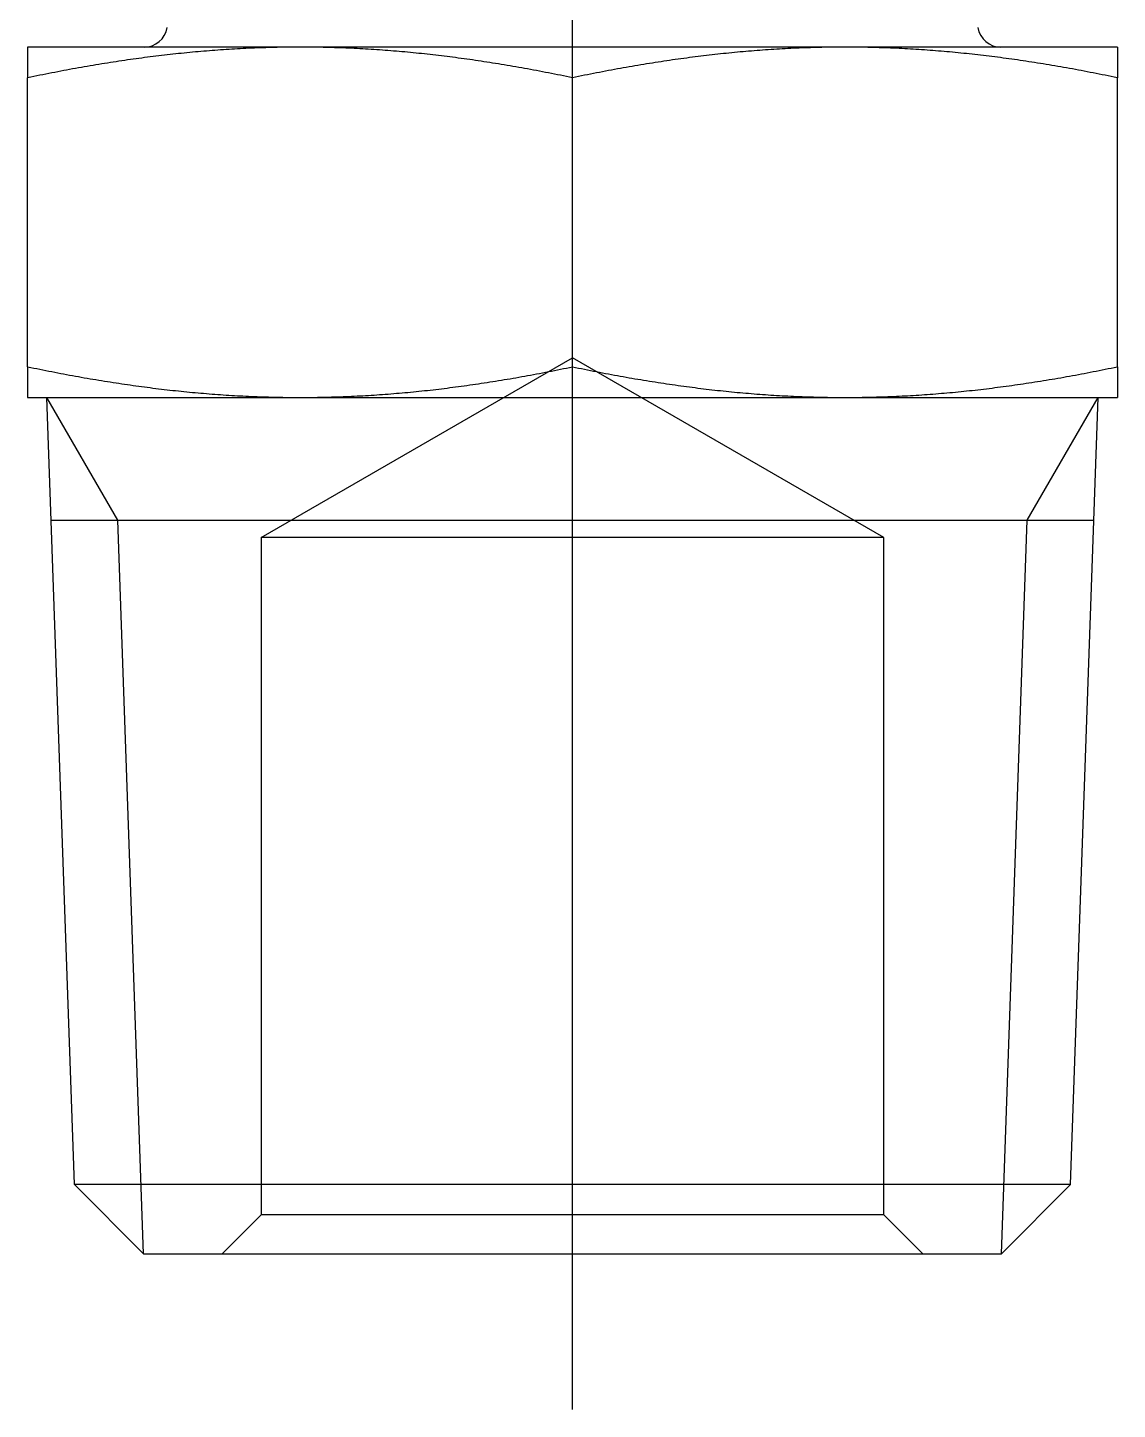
# Model space of a CAD drawing. Extents: x -8.1 to 52.5, y -19.1 to 43.1.
# Drawn here: x 36.03 to 50.03, y -2 to 15.75 of the extents above; entities that cross this region are included whole.
import ezdxf

# ---------------------------------------------------------------- set-up
doc = ezdxf.new("R2010")
doc.units = 0
doc.linetypes.add('CENTER', pattern=[50.8, 31.75, -6.35, 6.35, -6.35])
doc.linetypes.add('DASHED', pattern=[19.05, 12.7, -6.35])
doc.layers.get('0').update_dxf_attribs({"linetype": 'CONTINUOUS'})
doc.layers.add('CENTER', color=1, linetype='CENTER')

msp = doc.modelspace()

# ---------------------------------------------------------------- linework, layer by layer
at = {"color": 7, "linetype": 'CONTINUOUS'}
for p, q in [((39.533025, 15.5), (36.033025, 15.5)), ((36.033025, 15.5), (36.033025, 15.105855)), ((46.533025, 15.5), (39.533025, 15.5)), ((50.033025, 15.5), (46.533025, 15.5)), ((50.033025, 15.5), (50.033025, 15.105855)), ((36.033025, 11.394145), (36.033025, 15.105855)), ((43.033025, 11.394145), (43.033025, 15.105855)), ((50.033025, 11.394145), (50.033025, 15.105855)), ((36.033025, 11.394145), (36.033025, 11)), ((50.033025, 11.394145), (50.033025, 11)), ((36.033025, 11), (39.533025, 11)), ((36.633424, 0.886974), (36.28027, 11)), ((39.533025, 11), (46.533025, 11)), ((46.533025, 11), (50.033025, 11)), ((49.432624, 0.886974), (49.785779, 11)), ((36.335378, 9.421915), (49.730671, 9.421915)), ((49.432624, 0.886974), (36.633424, 0.886974)), ((37.520398, 0), (36.633424, 0.886974)), ((48.545651, 0), (49.432624, 0.886974)), ((37.520398, 0), (48.545651, 0))]:
    msp.add_line(p, q, dxfattribs=at)
at = {"color": 3, "linetype": 'DASHED'}
for p, q in [((39.033024, 9.2), (43.033024, 11.509401)), ((47.033024, 9.2), (43.033024, 11.509401)), ((47.033024, 9.2), (39.033024, 9.2)), ((39.033024, 9.2), (39.033024, 0.5)), ((47.033024, 0.5), (47.033024, 9.2)), ((39.033024, 0.5), (38.533024, 0)), ((47.033024, 0.5), (39.033024, 0.5)), ((47.533024, 0), (47.033024, 0.5))]:
    msp.add_line(p, q, dxfattribs=at)
at = {"color": 3, "linetype": 'CONTINUOUS'}
for p, q in [((37.191378, 9.421915), (36.28027, 11)), ((48.874671, 9.421915), (49.785779, 11)), ((37.520398, 0), (37.191378, 9.421915)), ((48.545651, 0), (48.874671, 9.421915))]:
    msp.add_line(p, q, dxfattribs=at)
at = {"color": 7}
for points in [[(39.533, 15.5, 0), (39.4959, 15.5, 0), (39.4589, 15.4998, 0), (39.422, 15.4996, 0), (39.3851, 15.4992, 0), (39.3482, 15.4988, 0), (39.3114, 15.4983, 0), (39.2747, 15.4977, 0), (39.238, 15.497, 0), (39.2014, 15.4962, 0), (39.1648, 15.4953, 0), (39.1283, 15.4943, 0), (39.0918, 15.4933, 0), (39.0553, 15.4921, 0), (39.0189, 15.4909, 0), (38.9825, 15.4895, 0), (38.9462, 15.4881, 0), (38.9098, 15.4866, 0), (38.8736, 15.485, 0), (38.8373, 15.4833, 0), (38.8011, 15.4815, 0), (38.7649, 15.4796, 0), (38.7287, 15.4777, 0), (38.6926, 15.4756, 0), (38.6564, 15.4735, 0), (38.6203, 15.4713, 0), (38.5842, 15.469, 0), (38.5481, 15.4666, 0), (38.5121, 15.4641, 0), (38.476, 15.4616, 0), (38.4399, 15.4589, 0), (38.4039, 15.4562, 0), (38.3679, 15.4534, 0), (38.3318, 15.4505, 0), (38.2958, 15.4475, 0), (38.2597, 15.4444, 0), (38.2237, 15.4413, 0), (38.1877, 15.438, 0), (38.1516, 15.4347, 0), (38.1156, 15.4313, 0), (38.0795, 15.4278, 0), (38.0434, 15.4242, 0), (38.0073, 15.4205, 0), (37.9712, 15.4168, 0), (37.9351, 15.413, 0), (37.899, 15.4091, 0), (37.8628, 15.4051, 0), (37.8266, 15.401, 0), (37.7904, 15.3968, 0), (37.7542, 15.3926, 0), (37.718, 15.3883, 0), (37.6817, 15.3838, 0), (37.6454, 15.3793, 0), (37.6091, 15.3748, 0), (37.5727, 15.3701, 0), (37.5363, 15.3654, 0), (37.4998, 15.3605, 0), (37.4634, 15.3556, 0), (37.4269, 15.3506, 0), (37.3903, 15.3455, 0), (37.3537, 15.3404, 0), (37.3171, 15.3351, 0), (37.2804, 15.3298, 0), (37.2436, 15.3244, 0), (37.2068, 15.3189, 0), (37.17, 15.3133, 0), (37.1331, 15.3076, 0), (37.0962, 15.3019, 0), (37.0592, 15.296, 0), (37.0221, 15.2901, 0), (36.985, 15.2841, 0), (36.9478, 15.278, 0), (36.9106, 15.2718, 0), (36.8733, 15.2656, 0), (36.8359, 15.2592, 0), (36.7985, 15.2528, 0), (36.761, 15.2463, 0), (36.7234, 15.2397, 0), (36.6858, 15.233, 0), (36.648, 15.2262, 0), (36.6102, 15.2193, 0), (36.5724, 15.2124, 0), (36.5344, 15.2054, 0), (36.4964, 15.1982, 0), (36.4583, 15.191, 0), (36.4201, 15.1837, 0), (36.3818, 15.1763, 0), (36.3434, 15.1689, 0), (36.3049, 15.1613, 0), (36.2664, 15.1536, 0), (36.2277, 15.1459, 0), (36.189, 15.1381, 0), (36.1501, 15.1302, 0), (36.1112, 15.1221, 0), (36.0722, 15.114, 0), (36.033, 15.1059, 0)], [(43.033, 15.1059, 0), (42.9939, 15.114, 0), (42.9548, 15.1221, 0), (42.9159, 15.1302, 0), (42.8771, 15.1381, 0), (42.8383, 15.1459, 0), (42.7997, 15.1536, 0), (42.7611, 15.1613, 0), (42.7227, 15.1689, 0), (42.6843, 15.1763, 0), (42.646, 15.1837, 0), (42.6078, 15.191, 0), (42.5697, 15.1982, 0), (42.5316, 15.2054, 0), (42.4937, 15.2124, 0), (42.4558, 15.2193, 0), (42.418, 15.2262, 0), (42.3803, 15.233, 0), (42.3426, 15.2397, 0), (42.3051, 15.2463, 0), (42.2676, 15.2528, 0), (42.2301, 15.2592, 0), (42.1928, 15.2656, 0), (42.1555, 15.2718, 0), (42.1182, 15.278, 0), (42.081, 15.2841, 0), (42.0439, 15.2901, 0), (42.0069, 15.296, 0), (41.9699, 15.3019, 0), (41.9329, 15.3076, 0), (41.896, 15.3133, 0), (41.8592, 15.3189, 0), (41.8224, 15.3244, 0), (41.7857, 15.3298, 0), (41.749, 15.3351, 0), (41.7124, 15.3404, 0), (41.6758, 15.3455, 0), (41.6392, 15.3506, 0), (41.6027, 15.3556, 0), (41.5662, 15.3605, 0), (41.5298, 15.3654, 0), (41.4934, 15.3701, 0), (41.457, 15.3748, 0), (41.4207, 15.3793, 0), (41.3844, 15.3838, 0), (41.3481, 15.3883, 0), (41.3118, 15.3926, 0), (41.2756, 15.3968, 0), (41.2394, 15.401, 0), (41.2032, 15.4051, 0), (41.1671, 15.4091, 0), (41.1309, 15.413, 0), (41.0948, 15.4168, 0), (41.0587, 15.4205, 0), (41.0226, 15.4242, 0), (40.9866, 15.4278, 0), (40.9505, 15.4313, 0), (40.9144, 15.4347, 0), (40.8784, 15.438, 0), (40.8423, 15.4413, 0), (40.8063, 15.4444, 0), (40.7703, 15.4475, 0), (40.7342, 15.4505, 0), (40.6982, 15.4534, 0), (40.6622, 15.4562, 0), (40.6261, 15.4589, 0), (40.5901, 15.4616, 0), (40.554, 15.4641, 0), (40.5179, 15.4666, 0), (40.4818, 15.469, 0), (40.4457, 15.4713, 0), (40.4096, 15.4735, 0), (40.3735, 15.4756, 0), (40.3373, 15.4777, 0), (40.3012, 15.4796, 0), (40.265, 15.4815, 0), (40.2287, 15.4833, 0), (40.1925, 15.485, 0), (40.1562, 15.4866, 0), (40.1199, 15.4881, 0), (40.0835, 15.4895, 0), (40.0472, 15.4909, 0), (40.0107, 15.4921, 0), (39.9743, 15.4933, 0), (39.9378, 15.4943, 0), (39.9013, 15.4953, 0), (39.8647, 15.4962, 0), (39.828, 15.497, 0), (39.7914, 15.4977, 0), (39.7546, 15.4983, 0), (39.7178, 15.4988, 0), (39.681, 15.4992, 0), (39.6441, 15.4996, 0), (39.6071, 15.4998, 0), (39.5701, 15.5, 0), (39.533, 15.5, 0)], [(46.533, 15.5, 0), (46.4959, 15.5, 0), (46.4589, 15.4998, 0), (46.422, 15.4996, 0), (46.3851, 15.4992, 0), (46.3482, 15.4988, 0), (46.3114, 15.4983, 0), (46.2747, 15.4977, 0), (46.238, 15.497, 0), (46.2014, 15.4962, 0), (46.1648, 15.4953, 0), (46.1283, 15.4943, 0), (46.0918, 15.4933, 0), (46.0553, 15.4921, 0), (46.0189, 15.4909, 0), (45.9825, 15.4895, 0), (45.9462, 15.4881, 0), (45.9098, 15.4866, 0), (45.8736, 15.485, 0), (45.8373, 15.4833, 0), (45.8011, 15.4815, 0), (45.7649, 15.4796, 0), (45.7287, 15.4777, 0), (45.6926, 15.4756, 0), (45.6564, 15.4735, 0), (45.6203, 15.4713, 0), (45.5842, 15.469, 0), (45.5481, 15.4666, 0), (45.5121, 15.4641, 0), (45.476, 15.4616, 0), (45.4399, 15.4589, 0), (45.4039, 15.4562, 0), (45.3679, 15.4534, 0), (45.3318, 15.4505, 0), (45.2958, 15.4475, 0), (45.2597, 15.4444, 0), (45.2237, 15.4413, 0), (45.1877, 15.438, 0), (45.1516, 15.4347, 0), (45.1156, 15.4313, 0), (45.0795, 15.4278, 0), (45.0434, 15.4242, 0), (45.0073, 15.4205, 0), (44.9712, 15.4168, 0), (44.9351, 15.413, 0), (44.899, 15.4091, 0), (44.8628, 15.4051, 0), (44.8266, 15.401, 0), (44.7904, 15.3968, 0), (44.7542, 15.3926, 0), (44.718, 15.3883, 0), (44.6817, 15.3838, 0), (44.6454, 15.3793, 0), (44.6091, 15.3748, 0), (44.5727, 15.3701, 0), (44.5363, 15.3654, 0), (44.4998, 15.3605, 0), (44.4634, 15.3556, 0), (44.4269, 15.3506, 0), (44.3903, 15.3455, 0), (44.3537, 15.3404, 0), (44.3171, 15.3351, 0), (44.2804, 15.3298, 0), (44.2436, 15.3244, 0), (44.2068, 15.3189, 0), (44.17, 15.3133, 0), (44.1331, 15.3076, 0), (44.0962, 15.3019, 0), (44.0592, 15.296, 0), (44.0221, 15.2901, 0), (43.985, 15.2841, 0), (43.9478, 15.278, 0), (43.9106, 15.2718, 0), (43.8733, 15.2656, 0), (43.8359, 15.2592, 0), (43.7985, 15.2528, 0), (43.761, 15.2463, 0), (43.7234, 15.2397, 0), (43.6858, 15.233, 0), (43.648, 15.2262, 0), (43.6102, 15.2193, 0), (43.5724, 15.2124, 0), (43.5344, 15.2054, 0), (43.4964, 15.1982, 0), (43.4583, 15.191, 0), (43.4201, 15.1837, 0), (43.3818, 15.1763, 0), (43.3434, 15.1689, 0), (43.3049, 15.1613, 0), (43.2664, 15.1536, 0), (43.2277, 15.1459, 0), (43.189, 15.1381, 0), (43.1501, 15.1302, 0), (43.1112, 15.1221, 0), (43.0722, 15.114, 0), (43.033, 15.1059, 0)], [(50.033, 15.1059, 0), (49.9939, 15.114, 0), (49.9548, 15.1221, 0), (49.9159, 15.1302, 0), (49.8771, 15.1381, 0), (49.8383, 15.1459, 0), (49.7997, 15.1536, 0), (49.7611, 15.1613, 0), (49.7227, 15.1689, 0), (49.6843, 15.1763, 0), (49.646, 15.1837, 0), (49.6078, 15.191, 0), (49.5697, 15.1982, 0), (49.5316, 15.2054, 0), (49.4937, 15.2124, 0), (49.4558, 15.2193, 0), (49.418, 15.2262, 0), (49.3803, 15.233, 0), (49.3426, 15.2397, 0), (49.3051, 15.2463, 0), (49.2676, 15.2528, 0), (49.2301, 15.2592, 0), (49.1928, 15.2656, 0), (49.1555, 15.2718, 0), (49.1182, 15.278, 0), (49.081, 15.2841, 0), (49.0439, 15.2901, 0), (49.0069, 15.296, 0), (48.9699, 15.3019, 0), (48.9329, 15.3076, 0), (48.896, 15.3133, 0), (48.8592, 15.3189, 0), (48.8224, 15.3244, 0), (48.7857, 15.3298, 0), (48.749, 15.3351, 0), (48.7124, 15.3404, 0), (48.6758, 15.3455, 0), (48.6392, 15.3506, 0), (48.6027, 15.3556, 0), (48.5662, 15.3605, 0), (48.5298, 15.3654, 0), (48.4934, 15.3701, 0), (48.457, 15.3748, 0), (48.4207, 15.3793, 0), (48.3844, 15.3838, 0), (48.3481, 15.3883, 0), (48.3118, 15.3926, 0), (48.2756, 15.3968, 0), (48.2394, 15.401, 0), (48.2032, 15.4051, 0), (48.1671, 15.4091, 0), (48.1309, 15.413, 0), (48.0948, 15.4168, 0), (48.0587, 15.4205, 0), (48.0226, 15.4242, 0), (47.9866, 15.4278, 0), (47.9505, 15.4313, 0), (47.9144, 15.4347, 0), (47.8784, 15.438, 0), (47.8423, 15.4413, 0), (47.8063, 15.4444, 0), (47.7703, 15.4475, 0), (47.7342, 15.4505, 0), (47.6982, 15.4534, 0), (47.6622, 15.4562, 0), (47.6261, 15.4589, 0), (47.5901, 15.4616, 0), (47.554, 15.4641, 0), (47.5179, 15.4666, 0), (47.4818, 15.469, 0), (47.4457, 15.4713, 0), (47.4096, 15.4735, 0), (47.3735, 15.4756, 0), (47.3373, 15.4777, 0), (47.3012, 15.4796, 0), (47.265, 15.4815, 0), (47.2287, 15.4833, 0), (47.1925, 15.485, 0), (47.1562, 15.4866, 0), (47.1199, 15.4881, 0), (47.0835, 15.4895, 0), (47.0472, 15.4909, 0), (47.0107, 15.4921, 0), (46.9743, 15.4933, 0), (46.9378, 15.4943, 0), (46.9013, 15.4953, 0), (46.8647, 15.4962, 0), (46.828, 15.497, 0), (46.7914, 15.4977, 0), (46.7546, 15.4983, 0), (46.7178, 15.4988, 0), (46.681, 15.4992, 0), (46.6441, 15.4996, 0), (46.6071, 15.4998, 0), (46.5701, 15.5, 0), (46.533, 15.5, 0)], [(36.033, 11.3941, 0), (36.0721, 11.386, 0), (36.111, 11.3779, 0), (36.1499, 11.3699, 0), (36.1887, 11.362, 0), (36.2273, 11.3542, 0), (36.2659, 11.3465, 0), (36.3044, 11.3388, 0), (36.3428, 11.3313, 0), (36.3811, 11.3238, 0), (36.4193, 11.3164, 0), (36.4574, 11.3091, 0), (36.4955, 11.3019, 0), (36.5335, 11.2948, 0), (36.5714, 11.2878, 0), (36.6092, 11.2809, 0), (36.6469, 11.274, 0), (36.6846, 11.2672, 0), (36.7222, 11.2605, 0), (36.7597, 11.2539, 0), (36.7972, 11.2474, 0), (36.8346, 11.241, 0), (36.8719, 11.2347, 0), (36.9092, 11.2284, 0), (36.9464, 11.2222, 0), (36.9835, 11.2161, 0), (37.0206, 11.2101, 0), (37.0576, 11.2042, 0), (37.0946, 11.1984, 0), (37.1315, 11.1926, 0), (37.1683, 11.187, 0), (37.2052, 11.1814, 0), (37.2419, 11.1759, 0), (37.2786, 11.1705, 0), (37.3153, 11.1651, 0), (37.3519, 11.1599, 0), (37.3885, 11.1547, 0), (37.425, 11.1496, 0), (37.4615, 11.1446, 0), (37.498, 11.1397, 0), (37.5344, 11.1349, 0), (37.5708, 11.1301, 0), (37.6072, 11.1255, 0), (37.6435, 11.1209, 0), (37.6798, 11.1164, 0), (37.7161, 11.112, 0), (37.7523, 11.1076, 0), (37.7886, 11.1034, 0), (37.8248, 11.0992, 0), (37.8609, 11.0951, 0), (37.8971, 11.0911, 0), (37.9332, 11.0872, 0), (37.9694, 11.0834, 0), (38.0055, 11.0796, 0), (38.0416, 11.076, 0), (38.0777, 11.0724, 0), (38.1137, 11.0689, 0), (38.1498, 11.0655, 0), (38.1859, 11.0622, 0), (38.2219, 11.0589, 0), (38.258, 11.0557, 0), (38.2941, 11.0527, 0), (38.3301, 11.0497, 0), (38.3662, 11.0468, 0), (38.4022, 11.0439, 0), (38.4383, 11.0412, 0), (38.4744, 11.0386, 0), (38.5105, 11.036, 0), (38.5466, 11.0335, 0), (38.5827, 11.0311, 0), (38.6189, 11.0288, 0), (38.655, 11.0266, 0), (38.6912, 11.0244, 0), (38.7274, 11.0224, 0), (38.7636, 11.0204, 0), (38.7998, 11.0186, 0), (38.8361, 11.0168, 0), (38.8724, 11.0151, 0), (38.9087, 11.0135, 0), (38.9451, 11.012, 0), (38.9815, 11.0105, 0), (39.0179, 11.0092, 0), (39.0544, 11.0079, 0), (39.0909, 11.0068, 0), (39.1275, 11.0057, 0), (39.1641, 11.0047, 0), (39.2007, 11.0038, 0), (39.2374, 11.003, 0), (39.2742, 11.0023, 0), (39.311, 11.0017, 0), (39.3478, 11.0012, 0), (39.3847, 11.0008, 0), (39.4217, 11.0004, 0), (39.4588, 11.0002, 0), (39.4959, 11, 0), (39.533, 11, 0)], [(39.533, 11, 0), (39.5702, 11, 0), (39.6073, 11.0002, 0), (39.6443, 11.0004, 0), (39.6813, 11.0008, 0), (39.7182, 11.0012, 0), (39.7551, 11.0017, 0), (39.7919, 11.0023, 0), (39.8286, 11.003, 0), (39.8653, 11.0038, 0), (39.902, 11.0047, 0), (39.9386, 11.0057, 0), (39.9751, 11.0068, 0), (40.0116, 11.0079, 0), (40.0481, 11.0092, 0), (40.0846, 11.0105, 0), (40.121, 11.012, 0), (40.1573, 11.0135, 0), (40.1936, 11.0151, 0), (40.2299, 11.0168, 0), (40.2662, 11.0186, 0), (40.3025, 11.0204, 0), (40.3387, 11.0224, 0), (40.3749, 11.0244, 0), (40.411, 11.0266, 0), (40.4472, 11.0288, 0), (40.4833, 11.0311, 0), (40.5194, 11.0335, 0), (40.5556, 11.036, 0), (40.5916, 11.0386, 0), (40.6277, 11.0412, 0), (40.6638, 11.0439, 0), (40.6999, 11.0468, 0), (40.7359, 11.0497, 0), (40.772, 11.0527, 0), (40.8081, 11.0557, 0), (40.8441, 11.0589, 0), (40.8802, 11.0622, 0), (40.9162, 11.0655, 0), (40.9523, 11.0689, 0), (40.9884, 11.0724, 0), (41.0245, 11.076, 0), (41.0606, 11.0796, 0), (41.0967, 11.0834, 0), (41.1328, 11.0872, 0), (41.169, 11.0911, 0), (41.2051, 11.0951, 0), (41.2413, 11.0992, 0), (41.2775, 11.1034, 0), (41.3137, 11.1076, 0), (41.35, 11.112, 0), (41.3862, 11.1164, 0), (41.4225, 11.1209, 0), (41.4589, 11.1255, 0), (41.4952, 11.1301, 0), (41.5316, 11.1349, 0), (41.568, 11.1397, 0), (41.6045, 11.1446, 0), (41.641, 11.1496, 0), (41.6775, 11.1547, 0), (41.7141, 11.1599, 0), (41.7508, 11.1651, 0), (41.7874, 11.1705, 0), (41.8241, 11.1759, 0), (41.8609, 11.1814, 0), (41.8977, 11.187, 0), (41.9346, 11.1926, 0), (41.9715, 11.1984, 0), (42.0084, 11.2042, 0), (42.0455, 11.2101, 0), (42.0825, 11.2161, 0), (42.1197, 11.2222, 0), (42.1569, 11.2284, 0), (42.1941, 11.2347, 0), (42.2315, 11.241, 0), (42.2689, 11.2474, 0), (42.3063, 11.2539, 0), (42.3438, 11.2605, 0), (42.3814, 11.2672, 0), (42.4191, 11.274, 0), (42.4569, 11.2809, 0), (42.4947, 11.2878, 0), (42.5326, 11.2948, 0), (42.5705, 11.3019, 0), (42.6086, 11.3091, 0), (42.6467, 11.3164, 0), (42.685, 11.3238, 0), (42.7233, 11.3313, 0), (42.7617, 11.3388, 0), (42.8002, 11.3465, 0), (42.8387, 11.3542, 0), (42.8774, 11.362, 0), (42.9162, 11.3699, 0), (42.955, 11.3779, 0), (42.994, 11.386, 0), (43.033, 11.3941, 0)], [(43.033, 11.3941, 0), (43.0721, 11.386, 0), (43.111, 11.3779, 0), (43.1499, 11.3699, 0), (43.1887, 11.362, 0), (43.2273, 11.3542, 0), (43.2659, 11.3465, 0), (43.3044, 11.3388, 0), (43.3428, 11.3313, 0), (43.3811, 11.3238, 0), (43.4193, 11.3164, 0), (43.4574, 11.3091, 0), (43.4955, 11.3019, 0), (43.5335, 11.2948, 0), (43.5714, 11.2878, 0), (43.6092, 11.2809, 0), (43.6469, 11.274, 0), (43.6846, 11.2672, 0), (43.7222, 11.2605, 0), (43.7597, 11.2539, 0), (43.7972, 11.2474, 0), (43.8346, 11.241, 0), (43.8719, 11.2347, 0), (43.9092, 11.2284, 0), (43.9464, 11.2222, 0), (43.9835, 11.2161, 0), (44.0206, 11.2101, 0), (44.0576, 11.2042, 0), (44.0946, 11.1984, 0), (44.1315, 11.1926, 0), (44.1683, 11.187, 0), (44.2052, 11.1814, 0), (44.2419, 11.1759, 0), (44.2786, 11.1705, 0), (44.3153, 11.1651, 0), (44.3519, 11.1599, 0), (44.3885, 11.1547, 0), (44.425, 11.1496, 0), (44.4615, 11.1446, 0), (44.498, 11.1397, 0), (44.5344, 11.1349, 0), (44.5708, 11.1301, 0), (44.6072, 11.1255, 0), (44.6435, 11.1209, 0), (44.6798, 11.1164, 0), (44.7161, 11.112, 0), (44.7523, 11.1076, 0), (44.7886, 11.1034, 0), (44.8248, 11.0992, 0), (44.8609, 11.0951, 0), (44.8971, 11.0911, 0), (44.9332, 11.0872, 0), (44.9694, 11.0834, 0), (45.0055, 11.0796, 0), (45.0416, 11.076, 0), (45.0777, 11.0724, 0), (45.1137, 11.0689, 0), (45.1498, 11.0655, 0), (45.1859, 11.0622, 0), (45.2219, 11.0589, 0), (45.258, 11.0557, 0), (45.2941, 11.0527, 0), (45.3301, 11.0497, 0), (45.3662, 11.0468, 0), (45.4022, 11.0439, 0), (45.4383, 11.0412, 0), (45.4744, 11.0386, 0), (45.5105, 11.036, 0), (45.5466, 11.0335, 0), (45.5827, 11.0311, 0), (45.6189, 11.0288, 0), (45.655, 11.0266, 0), (45.6912, 11.0244, 0), (45.7274, 11.0224, 0), (45.7636, 11.0204, 0), (45.7998, 11.0186, 0), (45.8361, 11.0168, 0), (45.8724, 11.0151, 0), (45.9087, 11.0135, 0), (45.9451, 11.012, 0), (45.9815, 11.0105, 0), (46.0179, 11.0092, 0), (46.0544, 11.0079, 0), (46.0909, 11.0068, 0), (46.1275, 11.0057, 0), (46.1641, 11.0047, 0), (46.2007, 11.0038, 0), (46.2374, 11.003, 0), (46.2742, 11.0023, 0), (46.311, 11.0017, 0), (46.3478, 11.0012, 0), (46.3847, 11.0008, 0), (46.4217, 11.0004, 0), (46.4588, 11.0002, 0), (46.4959, 11, 0), (46.533, 11, 0)], [(46.533, 11, 0), (46.5702, 11, 0), (46.6073, 11.0002, 0), (46.6443, 11.0004, 0), (46.6813, 11.0008, 0), (46.7182, 11.0012, 0), (46.7551, 11.0017, 0), (46.7919, 11.0023, 0), (46.8286, 11.003, 0), (46.8653, 11.0038, 0), (46.902, 11.0047, 0), (46.9386, 11.0057, 0), (46.9751, 11.0068, 0), (47.0116, 11.0079, 0), (47.0481, 11.0092, 0), (47.0846, 11.0105, 0), (47.121, 11.012, 0), (47.1573, 11.0135, 0), (47.1936, 11.0151, 0), (47.2299, 11.0168, 0), (47.2662, 11.0186, 0), (47.3025, 11.0204, 0), (47.3387, 11.0224, 0), (47.3749, 11.0244, 0), (47.411, 11.0266, 0), (47.4472, 11.0288, 0), (47.4833, 11.0311, 0), (47.5194, 11.0335, 0), (47.5556, 11.036, 0), (47.5916, 11.0386, 0), (47.6277, 11.0412, 0), (47.6638, 11.0439, 0), (47.6999, 11.0468, 0), (47.7359, 11.0497, 0), (47.772, 11.0527, 0), (47.8081, 11.0557, 0), (47.8441, 11.0589, 0), (47.8802, 11.0622, 0), (47.9162, 11.0655, 0), (47.9523, 11.0689, 0), (47.9884, 11.0724, 0), (48.0245, 11.076, 0), (48.0606, 11.0796, 0), (48.0967, 11.0834, 0), (48.1328, 11.0872, 0), (48.169, 11.0911, 0), (48.2051, 11.0951, 0), (48.2413, 11.0992, 0), (48.2775, 11.1034, 0), (48.3137, 11.1076, 0), (48.35, 11.112, 0), (48.3862, 11.1164, 0), (48.4225, 11.1209, 0), (48.4589, 11.1255, 0), (48.4952, 11.1301, 0), (48.5316, 11.1349, 0), (48.568, 11.1397, 0), (48.6045, 11.1446, 0), (48.641, 11.1496, 0), (48.6775, 11.1547, 0), (48.7141, 11.1599, 0), (48.7508, 11.1651, 0), (48.7874, 11.1705, 0), (48.8241, 11.1759, 0), (48.8609, 11.1814, 0), (48.8977, 11.187, 0), (48.9346, 11.1926, 0), (48.9715, 11.1984, 0), (49.0084, 11.2042, 0), (49.0455, 11.2101, 0), (49.0825, 11.2161, 0), (49.1197, 11.2222, 0), (49.1569, 11.2284, 0), (49.1941, 11.2347, 0), (49.2315, 11.241, 0), (49.2689, 11.2474, 0), (49.3063, 11.2539, 0), (49.3438, 11.2605, 0), (49.3814, 11.2672, 0), (49.4191, 11.274, 0), (49.4569, 11.2809, 0), (49.4947, 11.2878, 0), (49.5326, 11.2948, 0), (49.5705, 11.3019, 0), (49.6086, 11.3091, 0), (49.6467, 11.3164, 0), (49.685, 11.3238, 0), (49.7233, 11.3313, 0), (49.7617, 11.3388, 0), (49.8002, 11.3465, 0), (49.8387, 11.3542, 0), (49.8774, 11.362, 0), (49.9162, 11.3699, 0), (49.955, 11.3779, 0), (49.994, 11.386, 0), (50.033, 11.3941, 0)]]:
    msp.add_polyline3d(points, dxfattribs=at)
at = {"color": 7, "linetype": 'CONTINUOUS'}
for centre, start, end in [((37.528887, 15.8), 270, 350.5376778), ((48.537164, 15.8), 189.4623222, 270)]:
    msp.add_arc(centre, 0.3, start, end, dxfattribs=at)
at = {"layer": 'CENTER', "color": 1, "linetype": 'CENTER'}
msp.add_line((43.033024, -2), (43.033024, 43.107206), dxfattribs=at)

doc.saveas('drawing.dxf')
